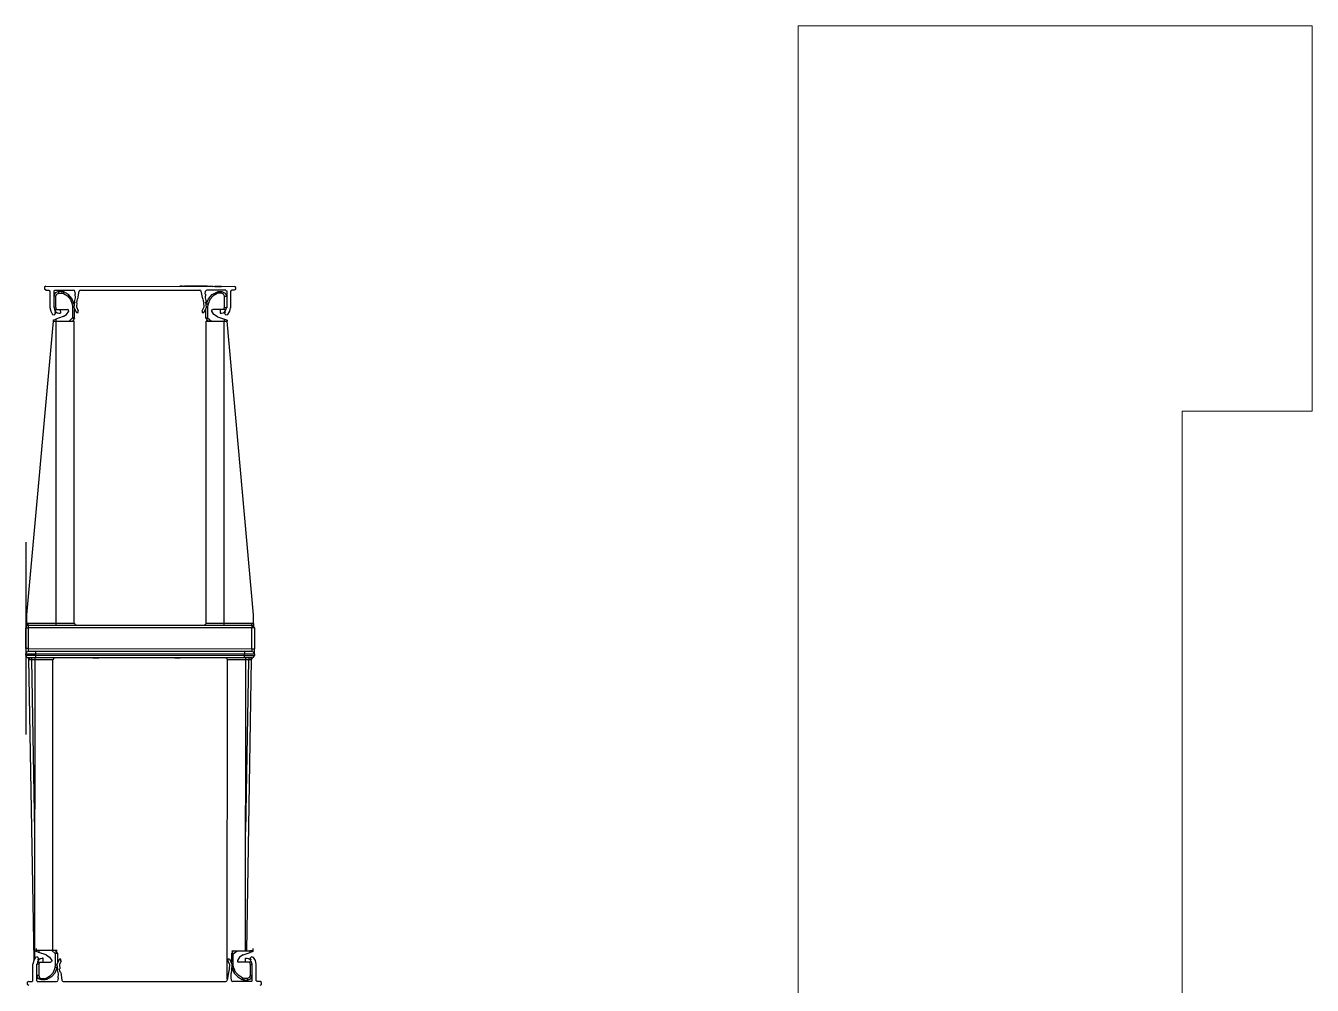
# Model space of a CAD drawing. Header units: millimetres. Extents: x 0 to 126, y 0 to 76.
# Drawn here: x 29.44 to 29.941, y 21.029 to 21.402 of the extents above; entities that cross this region are included whole.
import ezdxf

# ---------------------------------------------------------------- set-up
doc = ezdxf.new("R2010")
doc.units = ezdxf.units.MM
doc.layers.add('ARQUITECTÓNICO', color=152, linetype='Continuous', lineweight=0)
doc.layers.add('Muebles', color=2, linetype='Continuous')

# ---------------------------------------------------------------- blocks, each defined once
blk = doc.blocks.new('racki')
at = {"layer": 'Muebles'}
for p, q in [((1558.97883, 470.62778), (1558.97823, 470.62748)), ((1558.97823, 470.62748), (1558.97823, 470.62678)), ((1558.97823, 470.62678), (1558.97883, 470.62638)), ((1558.97883, 470.62638), (1558.98003, 470.62638)), ((1558.98013, 470.62617), (1558.98003, 470.62627)), ((1558.98023, 470.62607), (1558.98013, 470.62617)), ((1558.98033, 470.62607), (1558.98033, 470.61957)), ((1558.98183, 470.62607), (1558.98183, 470.61957)), ((1558.98243, 470.62527), (1558.98183, 470.62387)), ((1558.98203, 470.62617), (1558.98193, 470.62607)), ((1558.98213, 470.62627), (1558.98203, 470.62617)), ((1558.98213, 470.62637), (1558.98954, 470.62637)), ((1558.98263, 470.62407), (1558.98213, 470.62397)), ((1558.98373, 470.62577), (1558.98243, 470.62527)), ((1558.98263, 470.62407), (1558.98303, 470.62487)), ((1558.98263, 470.61967), (1558.98263, 470.62407)), ((1558.98303, 470.62487), (1558.98383, 470.62517)), ((1558.98513, 470.62577), (1558.98373, 470.62577)), ((1558.98373, 470.62557), (1558.98373, 470.62577)), ((1558.98383, 470.62517), (1558.98373, 470.62557)), ((1558.98383, 470.62517), (1558.98513, 470.62517)), ((1558.98573, 470.62557), (1558.98513, 470.62577)), ((1558.98513, 470.62567), (1558.98513, 470.62577)), ((1558.98513, 470.62547), (1558.98513, 470.62567)), ((1558.98513, 470.62517), (1558.98513, 470.62547)), ((1558.98513, 470.62517), (1558.98553, 470.62507)), ((1558.98563, 470.62527), (1558.98553, 470.62507)), ((1558.98553, 470.62507), (1558.98713, 470.62407)), ((1558.98573, 470.62547), (1558.98563, 470.62527)), ((1558.98573, 470.62557), (1558.98573, 470.62547)), ((1558.98753, 470.62457), (1558.98573, 470.62557)), ((1558.98713, 470.62407), (1558.98833, 470.62267)), ((1558.98894, 470.62307), (1558.98753, 470.62457)), ((1558.98984, 470.62627), (1558.98954, 470.62637)), ((1558.99004, 470.62597), (1558.98984, 470.62627)), ((1558.99024, 470.62487), (1558.99004, 470.62587)), ((1558.99024, 470.62337), (1558.99014, 470.62487)), ((1558.99114, 470.62287), (1558.99164, 470.62587)), ((1558.99157, 470.62546), (1558.99154, 470.5011)), ((1558.99184, 470.62627), (1558.99164, 470.62597)), ((1558.99214, 470.62637), (1558.99184, 470.62627)), ((1559.05539, 470.62636), (1558.99214, 470.62637)), ((1559.05569, 470.62626), (1559.05539, 470.62636)), ((1559.05589, 470.62595), (1559.05569, 470.62626)), ((1559.05639, 470.62285), (1559.05589, 470.62585)), ((1559.05739, 470.62485), (1559.05729, 470.62335)), ((1559.05739, 470.62485), (1559.05749, 470.62585)), ((1559.05769, 470.62625), (1559.05749, 470.62595)), ((1559.05799, 470.62635), (1559.05769, 470.62625)), ((1559.0655, 470.62635), (1559.05799, 470.62635)), ((1559.05869, 470.62305), (1559.05999, 470.62455)), ((1559.0604, 470.62405), (1559.05919, 470.62265)), ((1559.05999, 470.62455), (1559.0618, 470.62555)), ((1559.062, 470.62505), (1559.0604, 470.62405)), ((1559.0618, 470.62555), (1559.0625, 470.62575)), ((1559.0618, 470.62555), (1559.0619, 470.62545)), ((1559.0619, 470.62545), (1559.0619, 470.62525)), ((1559.0619, 470.62525), (1559.062, 470.62505)), ((1559.0625, 470.62515), (1559.062, 470.62505)), ((1559.0625, 470.62575), (1559.0638, 470.62575)), ((1559.0625, 470.62565), (1559.0625, 470.62575)), ((1559.0625, 470.62545), (1559.0625, 470.62565)), ((1559.0625, 470.62515), (1559.0625, 470.62545)), ((1559.0638, 470.62515), (1559.0625, 470.62515)), ((1559.0638, 470.62555), (1559.0638, 470.62575)), ((1559.0638, 470.62575), (1559.0652, 470.62525)), ((1559.0638, 470.62515), (1559.0638, 470.62555)), ((1559.0646, 470.62485), (1559.0638, 470.62515)), ((1559.0649, 470.62405), (1559.0646, 470.62485)), ((1559.0649, 470.61965), (1559.0649, 470.62405)), ((1559.0649, 470.62405), (1559.0655, 470.62395)), ((1559.0652, 470.62525), (1559.0657, 470.62385)), ((1559.0656, 470.62615), (1559.0655, 470.62625)), ((1559.0657, 470.62605), (1559.0656, 470.62615)), ((1559.0657, 470.62605), (1559.0657, 470.61955)), ((1559.0674, 470.62615), (1559.0673, 470.62605)), ((1559.0673, 470.62605), (1559.0673, 470.61955)), ((1559.0675, 470.62625), (1559.0674, 470.62615)), ((1559.0688, 470.62635), (1559.0675, 470.62635)), ((1559.0694, 470.62735), (1559.0688, 470.62775)), ((1559.0688, 470.62635), (1559.0694, 470.62665)), ((1559.0694, 470.62665), (1559.0694, 470.62735)), ((1558.98033, 470.61957), (1558.98063, 470.61817)), ((1558.98213, 470.62397), (1558.98183, 470.62387)), ((1558.98213, 470.61967), (1558.98183, 470.61957)), ((1558.98193, 470.61957), (1558.98213, 470.61877)), ((1558.98263, 470.61967), (1558.98213, 470.61967)), ((1558.98293, 470.61887), (1558.98263, 470.61967)), ((1558.98833, 470.62267), (1558.98904, 470.62097)), ((1558.98964, 470.62117), (1558.98894, 470.62307)), ((1558.98904, 470.62097), (1558.98924, 470.61997)), ((1558.98934, 470.62097), (1558.98904, 470.62097)), ((1558.98924, 470.61997), (1558.98923, 470.61556)), ((1558.98964, 470.61997), (1558.98924, 470.61997)), ((1558.98964, 470.62097), (1558.98934, 470.62097)), ((1558.98984, 470.62187), (1558.98964, 470.61967)), ((1558.98964, 470.61967), (1558.99064, 470.61767)), ((1558.98984, 470.62187), (1558.99024, 470.62337)), ((1558.99074, 470.62137), (1558.99064, 470.61977)), ((1558.99064, 470.61977), (1558.99134, 470.61827)), ((1558.99074, 470.62147), (1558.99094, 470.62217)), ((1558.99094, 470.62217), (1558.99114, 470.62287)), ((1559.05619, 470.61825), (1559.05689, 470.61975)), ((1559.05649, 470.62285), (1559.05669, 470.62215)), ((1559.05669, 470.62215), (1559.05689, 470.62145)), ((1559.05689, 470.61975), (1559.05679, 470.62135)), ((1559.05689, 470.61765), (1559.05789, 470.61965)), ((1559.05729, 470.62335), (1559.05769, 470.62185)), ((1559.05789, 470.61965), (1559.05769, 470.62185)), ((1559.05789, 470.62115), (1559.05869, 470.62305)), ((1559.05799, 470.62095), (1559.05819, 470.62095)), ((1559.05799, 470.61995), (1559.05839, 470.61995)), ((1559.05819, 470.62095), (1559.05859, 470.62095)), ((1559.05859, 470.62095), (1559.05839, 470.61995)), ((1559.05839, 470.61995), (1559.05839, 470.61555)), ((1559.05919, 470.62265), (1559.05859, 470.62095)), ((1559.0647, 470.61885), (1559.0649, 470.61965)), ((1559.0649, 470.61965), (1559.0655, 470.61965)), ((1559.0654, 470.61875), (1559.0656, 470.61955)), ((1559.0655, 470.62395), (1559.0657, 470.62385)), ((1559.0655, 470.61965), (1559.0657, 470.61955)), ((1559.0669, 470.61815), (1559.0672, 470.61955)), ((1558.98063, 470.61817), (1558.98133, 470.61697)), ((1558.98143, 470.61697), (1558.98213, 470.61677)), ((1558.98163, 470.61466), (1558.98193, 470.61476)), ((1558.98163, 470.61436), (1558.98163, 470.61466)), ((1558.98163, 470.61436), (1558.98193, 470.61436)), ((1558.98163, 470.61356), (1558.98163, 470.61436)), ((1558.98193, 470.61476), (1558.98273, 470.61506)), ((1558.98193, 470.61436), (1558.98263, 470.61436)), ((1558.98203, 470.61887), (1558.98213, 470.61887)), ((1558.98213, 470.61887), (1558.98233, 470.61887)), ((1558.98213, 470.61877), (1558.98253, 470.61807)), ((1558.98213, 470.61677), (1558.98263, 470.61727)), ((1558.98223, 470.501), (1558.98412, 470.61436)), ((1558.98233, 470.61887), (1558.98253, 470.61887)), ((1558.98263, 470.61727), (1558.98243, 470.61797)), ((1558.98253, 470.61887), (1558.98293, 470.61887)), ((1558.98253, 470.61807), (1558.98313, 470.61757)), ((1558.98263, 470.61436), (1558.98283, 470.61436)), ((1558.98543, 470.61597), (1558.98273, 470.61506)), ((1558.98273, 470.61506), (1558.98273, 470.61436)), ((1558.98553, 470.61436), (1558.98283, 470.61436)), ((1558.98293, 470.61887), (1558.98723, 470.61887)), ((1558.98313, 470.61757), (1558.98383, 470.61737)), ((1558.98383, 470.61737), (1558.98393, 470.61737)), ((1558.98393, 470.61737), (1558.98403, 470.61737)), ((1558.98443, 470.61727), (1558.98403, 470.61727)), ((1558.98443, 470.61887), (1558.98443, 470.61727)), ((1558.98453, 470.5011), (1558.98456, 470.61436)), ((1558.98543, 470.61597), (1558.98683, 470.61687)), ((1558.98773, 470.61436), (1558.98553, 470.61436)), ((1558.98683, 470.61687), (1558.98763, 470.61817)), ((1558.98763, 470.61867), (1558.98723, 470.61887)), ((1558.98763, 470.61817), (1558.98763, 470.61867)), ((1558.98923, 470.61556), (1558.98773, 470.61436)), ((1558.98923, 470.61436), (1558.98773, 470.61436)), ((1558.98903, 470.61436), (1558.98963, 470.61476)), ((1558.98973, 470.61546), (1558.98923, 470.61556)), ((1558.98923, 470.61556), (1558.98953, 470.61506)), ((1558.98983, 470.61436), (1558.98923, 470.61436)), ((1558.98953, 470.61486), (1558.98973, 470.61506)), ((1558.98953, 470.61506), (1558.98963, 470.61476)), ((1558.98993, 470.61536), (1558.98973, 470.61546)), ((1558.98973, 470.61506), (1558.98983, 470.61536)), ((1558.98993, 470.61536), (1558.98994, 470.61877)), ((1558.98993, 470.61536), (1558.98993, 470.61526)), ((1558.99074, 470.61767), (1558.99134, 470.61766)), ((1558.99134, 470.61766), (1558.99134, 470.61827)), ((1559.05629, 470.61825), (1559.05629, 470.61765)), ((1559.05629, 470.61765), (1559.05689, 470.61765)), ((1559.05769, 470.61535), (1559.05769, 470.61875)), ((1559.05769, 470.61535), (1559.05789, 470.61545)), ((1559.05769, 470.61535), (1559.05769, 470.61525)), ((1559.05769, 470.61535), (1559.05779, 470.61505)), ((1559.05779, 470.61505), (1559.05799, 470.61485)), ((1559.05779, 470.61434), (1559.05829, 470.61434)), ((1559.05789, 470.61545), (1559.05839, 470.61555)), ((1559.05799, 470.61505), (1559.05789, 470.61475)), ((1559.05849, 470.61434), (1559.05789, 470.61475)), ((1559.05839, 470.61555), (1559.05799, 470.61505)), ((1559.05829, 470.61434), (1559.05979, 470.61434)), ((1559.05839, 470.61555), (1559.05979, 470.61434)), ((1559.05952, 470.61434), (1559.05949, 470.50108)), ((1559.05979, 470.61434), (1559.06209, 470.61434)), ((1559.05989, 470.61815), (1559.05999, 470.61865)), ((1559.06079, 470.61685), (1559.05989, 470.61815)), ((1559.05999, 470.61865), (1559.06039, 470.61885)), ((1559.0647, 470.61885), (1559.06039, 470.61885)), ((1559.06209, 470.61595), (1559.06079, 470.61685)), ((1559.06209, 470.61595), (1559.0649, 470.61504)), ((1559.06209, 470.61434), (1559.0648, 470.61434)), ((1559.0632, 470.61885), (1559.0632, 470.61725)), ((1559.0632, 470.61725), (1559.0635, 470.61725)), ((1559.0636, 470.61735), (1559.0637, 470.61735)), ((1559.0637, 470.61735), (1559.0644, 470.61755)), ((1559.0637, 470.61735), (1559.0638, 470.61735)), ((1559.0644, 470.61755), (1559.065, 470.61805)), ((1559.065, 470.61885), (1559.0647, 470.61885)), ((1559.0649, 470.61434), (1559.0648, 470.61434)), ((1559.0649, 470.61434), (1559.0649, 470.61504)), ((1559.0649, 470.61504), (1559.0656, 470.61474)), ((1559.0649, 470.61434), (1559.0656, 470.61434)), ((1559.0653, 470.61885), (1559.065, 470.61885)), ((1559.065, 470.61805), (1559.0654, 470.61875)), ((1559.0652, 470.61795), (1559.065, 470.61725)), ((1559.065, 470.61725), (1559.0655, 470.61674)), ((1559.0655, 470.61885), (1559.0653, 470.61885)), ((1559.0656, 470.61885), (1559.0655, 470.61885)), ((1559.0655, 470.61674), (1559.0662, 470.61694)), ((1559.0656, 470.61474), (1559.0659, 470.61464)), ((1559.0656, 470.61434), (1559.0659, 470.61434)), ((1559.0659, 470.61464), (1559.0659, 470.61434)), ((1559.0659, 470.61354), (1559.0659, 470.61434)), ((1559.0662, 470.61694), (1559.0669, 470.61815)), ((1559.0665, 470.50108), (1559.06653, 470.61751)), ((1559.06674, 470.61787), (1559.0688, 470.50078)), ((1558.98435, 470.56795), (1558.98323, 470.5011)), ((1559.0678, 470.50108), (1559.06662, 470.56793)), ((1559.07, 470.45529), (1559.07, 470.53015)), ((1558.98133, 470.5001), (1558.98103, 470.4994)), ((1558.98103, 470.4989), (1558.98103, 470.4994)), ((1558.98153, 470.4994), (1558.98103, 470.4994)), ((1558.98103, 470.4989), (1558.98133, 470.4982)), ((1558.98103, 470.4989), (1558.98153, 470.4989)), ((1558.98103, 470.4989), (1558.98103, 470.4983)), ((1558.98203, 470.5004), (1558.98133, 470.5001)), ((1558.98293, 470.4994), (1558.98153, 470.4994)), ((1558.98153, 470.4989), (1558.98293, 470.4989)), ((1558.98163, 470.5003), (1558.98203, 470.5006)), ((1558.98203, 470.5006), (1558.98213, 470.501)), ((1558.98203, 470.5004), (1558.98233, 470.5006)), ((1558.98203, 470.5004), (1558.98283, 470.5004)), ((1558.98223, 470.501), (1558.98223, 470.5011)), ((1558.98223, 470.5011), (1558.98243, 470.5011)), ((1558.98233, 470.5006), (1558.98253, 470.5011)), ((1558.98243, 470.5011), (1558.98253, 470.5011)), ((1558.98253, 470.5011), (1558.98323, 470.5011)), ((1558.98283, 470.5004), (1558.98483, 470.5004)), ((1558.98483, 470.4994), (1558.98293, 470.4994)), ((1558.98293, 470.4989), (1558.98483, 470.4989)), ((1558.98323, 470.5011), (1558.98453, 470.5011)), ((1558.98323, 470.5006), (1558.98323, 470.5011)), ((1558.98323, 470.5004), (1558.98323, 470.5006)), ((1558.98453, 470.5006), (1558.98453, 470.5011)), ((1558.98453, 470.5011), (1558.98723, 470.5011)), ((1558.98453, 470.5004), (1558.98453, 470.5006)), ((1558.98483, 470.5004), (1558.98483, 470.5001)), ((1558.98483, 470.5004), (1559.0662, 470.50038)), ((1558.98483, 470.5001), (1558.98483, 470.4994)), ((1559.0662, 470.49938), (1558.98483, 470.4994)), ((1558.98483, 470.4994), (1558.98483, 470.4989)), ((1558.98483, 470.4989), (1559.0662, 470.49888)), ((1558.98483, 470.4981), (1558.98483, 470.4989)), ((1558.98723, 470.5011), (1558.98944, 470.5011)), ((1558.98944, 470.5011), (1558.99094, 470.5011)), ((1558.99094, 470.5011), (1558.99154, 470.5011)), ((1558.99154, 470.5011), (1558.99174, 470.5006)), ((1558.99174, 470.5006), (1558.99224, 470.5004)), ((1559.00985, 470.50039), (1559.01205, 470.50039)), ((1559.01205, 470.50039), (1559.00985, 470.50039)), ((1559.00985, 470.50039), (1559.01205, 470.50039)), ((1559.00985, 470.50039), (1559.01205, 470.50039)), ((1559.00985, 470.50039), (1559.01205, 470.50039)), ((1559.01205, 470.50039), (1559.00985, 470.50039)), ((1559.00985, 470.50039), (1559.01205, 470.50039)), ((1559.01205, 470.50039), (1559.00985, 470.50039)), ((1559.00985, 470.50039), (1559.01205, 470.50039)), ((1559.01205, 470.50039), (1559.00985, 470.50039)), ((1559.01205, 470.50039), (1559.00985, 470.50039)), ((1559.01115, 470.50039), (1559.01095, 470.50039)), ((1559.01185, 470.50039), (1559.01115, 470.50039)), ((1559.01185, 470.50039), (1559.01205, 470.50039)), ((1559.01205, 470.50039), (1559.01185, 470.50039)), ((1559.02376, 470.50039), (1559.02697, 470.50039)), ((1559.04388, 470.50038), (1559.04158, 470.50038)), ((1559.04158, 470.50038), (1559.04388, 470.50038)), ((1559.04388, 470.50038), (1559.04158, 470.50038)), ((1559.04158, 470.50038), (1559.04388, 470.50038)), ((1559.04208, 470.50038), (1559.04158, 470.50038)), ((1559.04158, 470.50038), (1559.04388, 470.50038)), ((1559.04388, 470.50038), (1559.04158, 470.50038)), ((1559.04158, 470.50038), (1559.04388, 470.50038)), ((1559.04158, 470.50038), (1559.04388, 470.50038)), ((1559.04158, 470.50038), (1559.04388, 470.50038)), ((1559.04388, 470.50038), (1559.04158, 470.50038)), ((1559.04158, 470.50038), (1559.04388, 470.50038)), ((1559.04158, 470.50038), (1559.04388, 470.50038)), ((1559.04318, 470.50038), (1559.04208, 470.50038)), ((1559.04298, 470.50038), (1559.04278, 470.50038)), ((1559.04368, 470.50038), (1559.04298, 470.50038)), ((1559.04368, 470.50038), (1559.04318, 470.50038)), ((1559.04388, 470.50038), (1559.04368, 470.50038)), ((1559.04368, 470.50038), (1559.04388, 470.50038)), ((1559.04388, 470.50038), (1559.04368, 470.50038)), ((1559.05869, 470.50038), (1559.05919, 470.50058)), ((1559.05919, 470.50058), (1559.05939, 470.50108)), ((1559.05949, 470.50108), (1559.05999, 470.50108)), ((1559.05999, 470.50108), (1559.0615, 470.50108)), ((1559.0615, 470.50108), (1559.0638, 470.50108)), ((1559.0638, 470.50108), (1559.0665, 470.50108)), ((1559.0662, 470.50008), (1559.0662, 470.50038)), ((1559.0662, 470.50038), (1559.0681, 470.50038)), ((1559.0662, 470.49938), (1559.0662, 470.50008)), ((1559.0662, 470.49888), (1559.0662, 470.49938)), ((1559.0681, 470.49938), (1559.0662, 470.49938)), ((1559.0662, 470.49808), (1559.0662, 470.49888)), ((1559.0662, 470.49888), (1559.0681, 470.49888)), ((1559.0665, 470.50108), (1559.0678, 470.50108)), ((1559.0665, 470.50058), (1559.0665, 470.50108)), ((1559.0665, 470.50038), (1559.0665, 470.50058)), ((1559.0678, 470.50108), (1559.0684, 470.50108)), ((1559.0678, 470.50058), (1559.0678, 470.50108)), ((1559.0678, 470.50038), (1559.0678, 470.50058)), ((1559.0681, 470.50038), (1559.069, 470.50038)), ((1559.0695, 470.49938), (1559.0681, 470.49938)), ((1559.0681, 470.49888), (1559.0695, 470.49888)), ((1559.0686, 470.50058), (1559.0684, 470.50108)), ((1559.0684, 470.50108), (1559.0686, 470.50108)), ((1559.0686, 470.50108), (1559.0687, 470.50088)), ((1559.069, 470.50038), (1559.0686, 470.50058)), ((1559.0687, 470.50088), (1559.0688, 470.50088)), ((1559.0688, 470.50098), (1559.0688, 470.50078)), ((1559.0688, 470.50088), (1559.0688, 470.50068)), ((1559.0688, 470.50088), (1559.0688, 470.50078)), ((1559.0688, 470.50078), (1559.0689, 470.50068)), ((1559.0688, 470.50068), (1559.069, 470.50048)), ((1559.0689, 470.50068), (1559.069, 470.50058)), ((1559.069, 470.50058), (1559.069, 470.50038)), ((1559.069, 470.50058), (1559.069, 470.50048)), ((1559.069, 470.50048), (1559.0693, 470.50028)), ((1559.0697, 470.50008), (1559.069, 470.50038)), ((1559.07, 470.49938), (1559.0695, 470.49938)), ((1559.0695, 470.49888), (1559.07, 470.49887)), ((1559.07, 470.49938), (1559.0697, 470.50008)), ((1559.0697, 470.49817), (1559.07, 470.49887)), ((1559.07, 470.49938), (1559.07, 470.49887)), ((1559.07, 470.49827), (1559.07, 470.49887)), ((1558.98103, 470.4983), (1558.98103, 470.4968)), ((1558.98103, 470.48869), (1558.98103, 470.4968)), ((1558.98133, 470.4968), (1558.98103, 470.4968)), ((1558.98133, 470.4982), (1558.98203, 470.4979)), ((1558.98203, 470.4968), (1558.98133, 470.4968)), ((1558.98203, 470.4975), (1558.98203, 470.4978)), ((1558.98283, 470.4978), (1558.98203, 470.4978)), ((1558.98203, 470.4968), (1558.98203, 470.4975)), ((1559.069, 470.49677), (1558.98203, 470.4968)), ((1558.98203, 470.4968), (1558.98203, 470.48869)), ((1558.98483, 470.4978), (1558.98283, 470.4978)), ((1558.98483, 470.4978), (1558.98483, 470.4981)), ((1559.0662, 470.49778), (1558.98483, 470.4978)), ((1559.0662, 470.49778), (1559.0662, 470.49808)), ((1559.0681, 470.49777), (1559.0662, 470.49778)), ((1559.069, 470.49777), (1559.0681, 470.49777)), ((1559.069, 470.49787), (1559.0697, 470.49817)), ((1559.069, 470.49747), (1559.069, 470.49777)), ((1559.069, 470.49677), (1559.069, 470.49747)), ((1559.069, 470.48867), (1559.069, 470.49677)), ((1559.069, 470.49677), (1559.0697, 470.49677)), ((1559.0697, 470.49677), (1559.07, 470.49677)), ((1559.07, 470.49677), (1559.07, 470.49827)), ((1559.07, 470.49677), (1559.07, 470.48867)), ((1558.98103, 470.48869), (1558.98133, 470.48869)), ((1558.98103, 470.48869), (1558.98133, 470.48799)), ((1558.98133, 470.48869), (1558.98203, 470.48869)), ((1558.98133, 470.48799), (1558.98203, 470.48769)), ((1558.98143, 470.48699), (1558.98142, 470.48369)), ((1558.98143, 470.48779), (1558.98143, 470.48789)), ((1558.98143, 470.48759), (1558.98143, 470.48779)), ((1558.98143, 470.48729), (1558.98143, 470.48759)), ((1558.98143, 470.48699), (1558.98143, 470.48729)), ((1558.98143, 470.48709), (1558.98173, 470.48699)), ((1558.98173, 470.48699), (1558.98203, 470.48699)), ((1558.98203, 470.48869), (1559.069, 470.48867)), ((1558.98203, 470.48799), (1558.98203, 470.48869)), ((1558.98203, 470.48769), (1558.98203, 470.48799)), ((1559.069, 470.48767), (1558.98203, 470.48769)), ((1558.98203, 470.48769), (1558.98203, 470.48749)), ((1558.98203, 470.48749), (1558.98203, 470.48689)), ((1558.99284, 470.48689), (1558.98203, 470.48689)), ((1558.99284, 470.48689), (1558.9928, 470.36929)), ((1558.99284, 470.48769), (1558.99284, 470.48749)), ((1558.99284, 470.48749), (1558.99284, 470.48689)), ((1558.99554, 470.48688), (1558.99284, 470.48689)), ((1558.99774, 470.48688), (1558.99554, 470.48688)), ((1558.99924, 470.48688), (1558.99774, 470.48688)), ((1558.99984, 470.48688), (1558.99924, 470.48688)), ((1558.99984, 470.48688), (1558.99981, 470.36929)), ((1559.00004, 470.48738), (1558.99984, 470.48688)), ((1559.00054, 470.48758), (1559.00004, 470.48738)), ((1559.05088, 470.48737), (1559.05038, 470.48757)), ((1559.05108, 470.48687), (1559.05088, 470.48737)), ((1559.05118, 470.48687), (1559.05115, 470.36927)), ((1559.05168, 470.48687), (1559.05118, 470.48687)), ((1559.05319, 470.48687), (1559.05168, 470.48687)), ((1559.05549, 470.48687), (1559.05319, 470.48687)), ((1559.05819, 470.48687), (1559.05549, 470.48687)), ((1559.05819, 470.48687), (1559.05816, 470.36927)), ((1559.05819, 470.48767), (1559.05819, 470.48747)), ((1559.05819, 470.48747), (1559.05819, 470.48687)), ((1559.069, 470.48687), (1559.05819, 470.48687)), ((1559.069, 470.48797), (1559.069, 470.48867)), ((1559.0697, 470.48867), (1559.069, 470.48867)), ((1559.069, 470.48767), (1559.069, 470.48797)), ((1559.069, 470.48767), (1559.0697, 470.48797)), ((1559.069, 470.48767), (1559.069, 470.48747)), ((1559.069, 470.48747), (1559.069, 470.48687)), ((1559.069, 470.48697), (1559.0693, 470.48697)), ((1559.0693, 470.48697), (1559.0696, 470.48707)), ((1559.0696, 470.48787), (1559.0696, 470.48777)), ((1559.0696, 470.48777), (1559.0696, 470.48757)), ((1559.0696, 470.48757), (1559.0696, 470.48727)), ((1559.0696, 470.48727), (1559.0696, 470.48697)), ((1559.0696, 470.48697), (1559.0696, 470.48366)), ((1559.07, 470.48867), (1559.0697, 470.48867)), ((1559.0697, 470.48797), (1559.07, 470.48867)), ((1558.98142, 470.48369), (1558.9916, 470.36929)), ((1559.0696, 470.48366), (1559.05926, 470.36927)), ((1558.9916, 470.36889), (1558.9916, 470.36929)), ((1558.9928, 470.36929), (1558.9916, 470.36929)), ((1558.9919, 470.36879), (1558.9916, 470.36889)), ((1558.9927, 470.36859), (1558.9919, 470.36879)), ((1558.9927, 470.36929), (1558.9927, 470.36859)), ((1558.99551, 470.36929), (1558.9928, 470.36929)), ((1558.99771, 470.36929), (1558.99551, 470.36929)), ((1558.99921, 470.36809), (1558.99771, 470.36929)), ((1558.99921, 470.36929), (1558.99771, 470.36929)), ((1558.99901, 470.36929), (1558.99961, 470.36879)), ((1558.99981, 470.36929), (1558.99921, 470.36929)), ((1558.99951, 470.36859), (1558.99961, 470.36879)), ((1559.05165, 470.36927), (1559.05115, 470.36927)), ((1559.05185, 470.36927), (1559.05125, 470.36877)), ((1559.05135, 470.36857), (1559.05125, 470.36877)), ((1559.05315, 470.36927), (1559.05165, 470.36927)), ((1559.05175, 470.36807), (1559.05315, 470.36927)), ((1559.05546, 470.36927), (1559.05315, 470.36927)), ((1559.05816, 470.36927), (1559.05546, 470.36927)), ((1559.05926, 470.36927), (1559.05816, 470.36927)), ((1559.05826, 470.36857), (1559.05826, 470.36927)), ((1559.05896, 470.36877), (1559.05826, 470.36857)), ((1559.05926, 470.36887), (1559.05896, 470.36877)), ((1559.05926, 470.36927), (1559.05926, 470.36887)), ((1558.9906, 470.36549), (1558.9903, 470.36408)), ((1558.9903, 470.35758), (1558.9903, 470.36408)), ((1558.9913, 470.36669), (1558.9906, 470.36549)), ((1558.9921, 470.36689), (1558.9914, 470.36669)), ((1558.9918, 470.35758), (1558.9918, 470.36408)), ((1558.9921, 470.36398), (1558.9918, 470.36408)), ((1558.9921, 470.36488), (1558.9919, 470.36408)), ((1558.992, 470.36478), (1558.9921, 470.36478)), ((1558.9926, 470.36639), (1558.9921, 470.36689)), ((1558.9925, 470.36558), (1558.9921, 470.36488)), ((1558.9921, 470.36478), (1558.9923, 470.36478)), ((1558.9926, 470.36388), (1558.9921, 470.36398)), ((1558.9923, 470.36478), (1558.9925, 470.36478)), ((1558.9924, 470.36568), (1558.9926, 470.36639)), ((1558.9931, 470.36608), (1558.9925, 470.36558)), ((1558.9925, 470.36478), (1558.9929, 470.36478)), ((1558.9929, 470.36478), (1558.9926, 470.36388)), ((1558.9926, 470.36388), (1558.9926, 470.35958)), ((1558.99541, 470.36759), (1558.9927, 470.36859)), ((1558.9929, 470.36478), (1558.99721, 470.36478)), ((1558.9938, 470.36628), (1558.9931, 470.36608)), ((1558.9939, 470.36628), (1558.9938, 470.36628)), ((1558.994, 470.36628), (1558.9939, 470.36628)), ((1558.99441, 470.36628), (1558.994, 470.36639)), ((1558.9944, 470.36478), (1558.99441, 470.36628)), ((1558.99541, 470.36759), (1558.99681, 470.36678)), ((1558.99681, 470.36678), (1558.99761, 470.36548)), ((1558.99761, 470.36498), (1558.99721, 470.36478)), ((1558.99761, 470.36548), (1558.99761, 470.36498)), ((1558.99921, 470.36809), (1558.99951, 470.36859)), ((1558.99921, 470.36368), (1558.99921, 470.36809)), ((1558.99971, 470.36808), (1558.99921, 470.36809)), ((1558.99971, 470.36849), (1558.99951, 470.36869)), ((1558.99981, 470.36818), (1558.99971, 470.36849)), ((1558.99991, 470.36818), (1558.99971, 470.36808)), ((1559.00071, 470.36598), (1558.99971, 470.36398)), ((1558.99971, 470.36398), (1558.99991, 470.36178)), ((1558.99991, 470.36818), (1558.99991, 470.36829)), ((1558.99991, 470.36818), (1558.99991, 470.36478)), ((1559.00131, 470.36528), (1559.00061, 470.36378)), ((1559.00061, 470.36378), (1559.00071, 470.36218)), ((1559.00131, 470.36598), (1559.00071, 470.36598)), ((1559.00131, 470.36538), (1559.00131, 470.36598)), ((1559.05025, 470.36377), (1559.04955, 470.36527)), ((1559.05025, 470.36597), (1559.04965, 470.36597)), ((1559.04965, 470.36597), (1559.04965, 470.36537)), ((1559.05015, 470.36217), (1559.05025, 470.36377)), ((1559.05125, 470.36397), (1559.05025, 470.36597)), ((1559.05115, 470.36847), (1559.05105, 470.36817)), ((1559.05105, 470.36817), (1559.05105, 470.36827)), ((1559.05105, 470.36817), (1559.05105, 470.36477)), ((1559.05105, 470.36817), (1559.05125, 470.36807)), ((1559.05105, 470.36177), (1559.05125, 470.36397)), ((1559.05135, 470.36867), (1559.05115, 470.36847)), ((1559.05125, 470.36807), (1559.05175, 470.36807)), ((1559.05175, 470.36807), (1559.05135, 470.36857)), ((1559.05175, 470.36367), (1559.05175, 470.36807)), ((1559.05415, 470.36677), (1559.05325, 470.36547)), ((1559.05325, 470.36547), (1559.05335, 470.36497)), ((1559.05335, 470.36497), (1559.05375, 470.36477)), ((1559.05806, 470.36477), (1559.05375, 470.36477)), ((1559.05546, 470.36757), (1559.05415, 470.36677)), ((1559.05546, 470.36757), (1559.05826, 470.36857)), ((1559.05646, 470.36627), (1559.05686, 470.36637)), ((1559.05656, 470.36477), (1559.05646, 470.36627)), ((1559.05696, 470.36627), (1559.05686, 470.36627)), ((1559.05706, 470.36627), (1559.05696, 470.36627)), ((1559.05776, 470.36607), (1559.05706, 470.36627)), ((1559.05836, 470.36557), (1559.05776, 470.36607)), ((1559.05806, 470.36477), (1559.05826, 470.36387)), ((1559.05836, 470.36477), (1559.05806, 470.36477)), ((1559.05826, 470.36387), (1559.05886, 470.36397)), ((1559.05826, 470.36387), (1559.05826, 470.35956)), ((1559.05886, 470.36687), (1559.05836, 470.36637)), ((1559.05836, 470.36637), (1559.05856, 470.36567)), ((1559.05876, 470.36487), (1559.05836, 470.36557)), ((1559.05866, 470.36477), (1559.05836, 470.36477)), ((1559.05886, 470.36477), (1559.05866, 470.36477)), ((1559.05896, 470.36407), (1559.05876, 470.36487)), ((1559.05956, 470.36667), (1559.05886, 470.36687)), ((1559.05896, 470.36477), (1559.05886, 470.36477)), ((1559.05886, 470.36397), (1559.05906, 470.36407)), ((1559.05906, 470.35756), (1559.05906, 470.36407)), ((1559.06026, 470.36547), (1559.05956, 470.36667)), ((1559.06056, 470.36407), (1559.06026, 470.36547)), ((1559.06066, 470.35756), (1559.06066, 470.36407)), ((1558.9921, 470.35958), (1558.9918, 470.35968)), ((1558.9924, 470.35838), (1558.9918, 470.35968)), ((1558.9926, 470.35958), (1558.9921, 470.35958)), ((1558.9926, 470.35958), (1558.993, 470.35878)), ((1558.993, 470.35878), (1558.9938, 470.35848)), ((1558.9955, 470.35858), (1558.99711, 470.35948)), ((1558.99751, 470.35898), (1558.9957, 470.35798)), ((1558.99711, 470.35948), (1558.99831, 470.36088)), ((1558.99891, 470.36058), (1558.99751, 470.35898)), ((1558.99831, 470.36088), (1558.99901, 470.36268)), ((1558.99961, 470.36248), (1558.99891, 470.36058)), ((1558.99901, 470.36268), (1558.99921, 470.36368)), ((1558.99931, 470.36258), (1558.99901, 470.36268)), ((1558.99961, 470.36368), (1558.99921, 470.36368)), ((1558.99961, 470.36258), (1558.99931, 470.36258)), ((1559.00021, 470.36028), (1558.99981, 470.36178)), ((1559.00021, 470.35878), (1559.00001, 470.35768)), ((1559.00011, 470.35878), (1559.00021, 470.36028)), ((1559.00091, 470.36138), (1559.00071, 470.36208)), ((1559.00111, 470.36068), (1559.00091, 470.36138)), ((1559.00111, 470.36068), (1559.00171, 470.35768)), ((1559.04975, 470.36067), (1559.04925, 470.35766)), ((1559.05005, 470.36137), (1559.04985, 470.36067)), ((1559.05025, 470.36207), (1559.05005, 470.36137)), ((1559.05105, 470.36177), (1559.05065, 470.36027)), ((1559.05065, 470.36027), (1559.05075, 470.35876)), ((1559.05065, 470.35876), (1559.05085, 470.35766)), ((1559.05125, 470.36257), (1559.05155, 470.36257)), ((1559.05125, 470.36247), (1559.05205, 470.36057)), ((1559.05135, 470.36367), (1559.05175, 470.36367)), ((1559.05155, 470.36257), (1559.05195, 470.36267)), ((1559.05195, 470.36267), (1559.05175, 470.36367)), ((1559.05255, 470.36087), (1559.05195, 470.36267)), ((1559.05205, 470.36057), (1559.05335, 470.35896)), ((1559.05375, 470.35946), (1559.05255, 470.36087)), ((1559.05335, 470.35896), (1559.05515, 470.35796)), ((1559.05535, 470.35856), (1559.05375, 470.35946)), ((1559.05796, 470.35876), (1559.05715, 470.35846)), ((1559.05826, 470.35956), (1559.05796, 470.35876)), ((1559.05826, 470.35956), (1559.05886, 470.35956)), ((1559.05856, 470.35836), (1559.05906, 470.35966)), ((1559.05886, 470.35956), (1559.05906, 470.35966)), ((1558.9888, 470.35718), (1558.9882, 470.35688)), ((1558.9882, 470.35688), (1558.9882, 470.35618)), ((1558.9882, 470.35618), (1558.9888, 470.35578)), ((1558.9888, 470.35728), (1558.99, 470.35728)), ((1559.06216, 470.35576), (1558.9888, 470.35578)), ((1558.99, 470.35738), (1558.9901, 470.35748)), ((1558.9901, 470.35748), (1558.9902, 470.35758)), ((1558.9919, 470.35758), (1558.992, 470.35748)), ((1558.992, 470.35748), (1558.9921, 470.35738)), ((1558.9921, 470.35728), (1558.99951, 470.35728)), ((1558.9937, 470.35778), (1558.9924, 470.35838)), ((1558.9938, 470.35798), (1558.9937, 470.35778)), ((1558.9951, 470.35778), (1558.9937, 470.35778)), ((1558.9938, 470.35848), (1558.9951, 470.35848)), ((1558.9938, 470.35848), (1558.9938, 470.35798)), ((1558.9938, 470.35578), (1558.9949, 470.35578)), ((1558.9939, 470.35578), (1558.9938, 470.35578)), ((1558.9938, 470.35578), (1558.9939, 470.35578)), ((1558.9939, 470.35578), (1558.9959, 470.35578)), ((1558.9939, 470.35578), (1558.9964, 470.35578)), ((1558.9964, 470.35578), (1558.9939, 470.35578)), ((1558.9939, 470.35578), (1558.9954, 470.35578)), ((1558.9954, 470.35578), (1558.9939, 470.35578)), ((1558.9939, 470.35578), (1558.9958, 470.35578)), ((1558.9958, 470.35578), (1558.9939, 470.35578)), ((1558.994, 470.35578), (1558.9939, 470.35578)), ((1558.9939, 470.35578), (1558.9964, 470.35578)), ((1558.9939, 470.35578), (1558.9964, 470.35578)), ((1558.9964, 470.35578), (1558.9939, 470.35578)), ((1558.9939, 470.35578), (1558.9941, 470.35578)), ((1558.9941, 470.35578), (1558.9939, 470.35578)), ((1558.9939, 470.35578), (1558.9964, 470.35578)), ((1558.9946, 470.35578), (1558.9939, 470.35578)), ((1558.994, 470.35578), (1558.9939, 470.35578)), ((1558.9939, 470.35578), (1558.994, 470.35578)), ((1558.9939, 470.35578), (1558.9964, 470.35578)), ((1558.9945, 470.35578), (1558.9939, 470.35578)), ((1558.9959, 470.35578), (1558.9939, 470.35578)), ((1558.9939, 470.35578), (1558.9964, 470.35578)), ((1558.9964, 470.35578), (1558.9939, 470.35578)), ((1558.9939, 470.35578), (1558.9959, 470.35578)), ((1558.9959, 470.35578), (1558.9939, 470.35578)), ((1558.9939, 470.35578), (1558.9959, 470.35578)), ((1558.9959, 470.35578), (1558.9939, 470.35578)), ((1558.9939, 470.35578), (1558.9964, 470.35578)), ((1558.9964, 470.35578), (1558.9939, 470.35578)), ((1558.9939, 470.35578), (1558.9959, 470.35578)), ((1558.9959, 470.35578), (1558.9939, 470.35578)), ((1558.9939, 470.35578), (1558.9959, 470.35578)), ((1558.9939, 470.35578), (1558.9964, 470.35578)), ((1558.9945, 470.35578), (1558.9939, 470.35578)), ((1558.9939, 470.35578), (1558.9964, 470.35578)), ((1558.9964, 470.35578), (1558.9939, 470.35578)), ((1558.9939, 470.35578), (1558.9941, 470.35578)), ((1558.9941, 470.35578), (1558.9939, 470.35578)), ((1558.9964, 470.35578), (1558.9939, 470.35578)), ((1558.9939, 470.35578), (1558.9954, 470.35578)), ((1558.9954, 470.35578), (1558.9939, 470.35578)), ((1558.9939, 470.35578), (1558.9964, 470.35578)), ((1558.9945, 470.35578), (1558.9939, 470.35578)), ((1558.9939, 470.35578), (1558.9964, 470.35578)), ((1558.9964, 470.35578), (1558.9939, 470.35578)), ((1558.9939, 470.35578), (1558.9941, 470.35578)), ((1558.9941, 470.35578), (1558.9939, 470.35578)), ((1558.9939, 470.35578), (1558.9964, 470.35578)), ((1558.9941, 470.35578), (1558.994, 470.35578)), ((1558.9941, 470.35578), (1558.994, 470.35578)), ((1558.994, 470.35578), (1558.9941, 470.35578)), ((1558.9943, 470.35578), (1558.9941, 470.35578)), ((1558.9941, 470.35578), (1558.9942, 470.35578)), ((1558.9942, 470.35578), (1558.9944, 470.35578)), ((1558.9944, 470.35578), (1558.9943, 470.35578)), ((1558.9945, 470.35578), (1558.9944, 470.35578)), ((1558.9944, 470.35578), (1558.9945, 470.35578)), ((1558.9945, 470.35578), (1558.9946, 470.35578)), ((1558.9949, 470.35578), (1558.9945, 470.35578)), ((1558.9946, 470.35578), (1558.9945, 470.35578)), ((1558.9945, 470.35578), (1558.9947, 470.35578)), ((1558.9949, 470.35578), (1558.9945, 470.35578)), ((1558.9949, 470.35578), (1558.9945, 470.35578)), ((1558.9949, 470.35578), (1558.9945, 470.35578)), ((1558.9946, 470.35578), (1558.9947, 470.35578)), ((1558.9947, 470.35578), (1558.9946, 470.35578)), ((1558.9964, 470.35578), (1558.9946, 470.35578)), ((1558.9947, 470.35578), (1558.9965, 470.35578)), ((1558.9947, 470.35578), (1558.9948, 470.35578)), ((1558.9947, 470.35578), (1558.9956, 470.35578)), ((1558.9956, 470.35578), (1558.9947, 470.35578)), ((1558.9948, 470.35578), (1558.9947, 470.35578)), ((1558.9947, 470.35578), (1558.9948, 470.35578)), ((1558.9948, 470.35578), (1558.9947, 470.35578)), ((1558.9947, 470.35578), (1558.9956, 470.35578)), ((1558.9956, 470.35578), (1558.9947, 470.35578)), ((1558.9947, 470.35578), (1558.9956, 470.35578)), ((1558.9956, 470.35578), (1558.9947, 470.35578)), ((1558.9948, 470.35578), (1558.9949, 470.35578)), ((1558.9949, 470.35578), (1558.9948, 470.35578)), ((1558.9948, 470.35578), (1558.995, 470.35578)), ((1558.9949, 470.35578), (1558.9948, 470.35578)), ((1558.9964, 470.35578), (1558.9949, 470.35578)), ((1558.9949, 470.35578), (1558.9964, 470.35578)), ((1558.995, 470.35578), (1558.9949, 470.35578)), ((1558.9955, 470.35578), (1558.9949, 470.35578)), ((1558.995, 470.35578), (1558.9949, 470.35578)), ((1558.9964, 470.35578), (1558.9949, 470.35578)), ((1558.9949, 470.35578), (1558.9964, 470.35578)), ((1558.9964, 470.35578), (1558.9949, 470.35578)), ((1558.9949, 470.35578), (1558.9964, 470.35578)), ((1558.9955, 470.35578), (1558.9949, 470.35578)), ((1558.9964, 470.35578), (1558.9949, 470.35578)), ((1558.9949, 470.35578), (1558.9964, 470.35578)), ((1558.9955, 470.35578), (1558.9949, 470.35578)), ((1558.995, 470.35578), (1558.9965, 470.35578)), ((1558.9951, 470.35578), (1558.995, 470.35578)), ((1558.9951, 470.35578), (1558.995, 470.35578)), ((1558.9951, 470.35848), (1558.9955, 470.35858)), ((1558.9951, 470.35848), (1558.9951, 470.35838)), ((1558.9951, 470.35838), (1558.9951, 470.35818)), ((1558.9951, 470.35818), (1558.9951, 470.35798)), ((1558.9957, 470.35798), (1558.9951, 470.35778)), ((1558.9951, 470.35798), (1558.9951, 470.35788)), ((1558.9951, 470.35788), (1558.9951, 470.35778)), ((1558.9952, 470.35578), (1558.9951, 470.35578)), ((1558.9953, 470.35578), (1558.9951, 470.35578)), ((1558.9953, 470.35578), (1558.9952, 470.35578)), ((1558.9954, 470.35578), (1558.9953, 470.35578)), ((1558.9953, 470.35578), (1558.9955, 470.35578)), ((1558.9954, 470.35578), (1558.9953, 470.35578)), ((1558.9955, 470.35578), (1558.9954, 470.35578)), ((1558.9955, 470.35578), (1558.9954, 470.35578)), ((1558.9956, 470.35838), (1558.9955, 470.35858)), ((1558.9958, 470.35578), (1558.9955, 470.35578)), ((1558.9955, 470.35578), (1558.9956, 470.35578)), ((1558.9956, 470.35578), (1558.9955, 470.35578)), ((1558.9958, 470.35578), (1558.9955, 470.35578)), ((1558.9955, 470.35578), (1558.9956, 470.35578)), ((1558.9956, 470.35578), (1558.9955, 470.35578)), ((1558.9958, 470.35578), (1558.9955, 470.35578)), ((1558.9958, 470.35578), (1558.9955, 470.35578)), ((1558.9957, 470.35818), (1558.9956, 470.35838)), ((1558.9956, 470.35578), (1558.9957, 470.35578)), ((1558.9957, 470.35578), (1558.9956, 470.35578)), ((1558.9956, 470.35578), (1558.9957, 470.35578)), ((1558.9957, 470.35578), (1558.9956, 470.35578)), ((1558.9957, 470.35808), (1558.9957, 470.35818)), ((1558.9957, 470.35798), (1558.9957, 470.35808)), ((1558.9957, 470.35578), (1558.9958, 470.35578)), ((1558.9958, 470.35578), (1558.9957, 470.35578)), ((1558.9957, 470.35578), (1558.9958, 470.35578)), ((1558.9958, 470.35578), (1558.9957, 470.35578)), ((1558.9958, 470.35578), (1558.9964, 470.35578)), ((1558.9964, 470.35578), (1558.9958, 470.35578)), ((1558.9959, 470.35578), (1558.9958, 470.35578)), ((1558.9964, 470.35578), (1558.9958, 470.35578)), ((1558.9964, 470.35578), (1558.9958, 470.35578)), ((1558.9964, 470.35578), (1558.9958, 470.35578)), ((1558.9961, 470.35578), (1558.9959, 470.35578)), ((1558.9962, 470.35578), (1558.9961, 470.35578)), ((1558.9963, 470.35578), (1558.9962, 470.35578)), ((1558.9964, 470.35578), (1558.9963, 470.35578)), ((1559.00992, 470.35577), (1558.9972, 470.35578)), ((1559.00982, 470.35577), (1558.9972, 470.35578)), ((1558.9972, 470.35578), (1559.00982, 470.35577)), ((1558.99821, 470.35578), (1559.00871, 470.35577)), ((1558.99941, 470.35577), (1559.00531, 470.35577)), ((1558.99951, 470.35577), (1558.99941, 470.35577)), ((1558.99941, 470.35577), (1559.00541, 470.35577)), ((1559.00211, 470.35577), (1558.99941, 470.35577)), ((1558.99941, 470.35577), (1559.00041, 470.35577)), ((1559.00041, 470.35577), (1558.99941, 470.35577)), ((1558.99941, 470.35577), (1559.00161, 470.35577)), ((1559.00161, 470.35577), (1558.99941, 470.35577)), ((1558.99941, 470.35577), (1559.00531, 470.35577)), ((1559.00721, 470.35577), (1558.99941, 470.35577)), ((1558.99941, 470.35577), (1559.00191, 470.35577)), ((1559.00531, 470.35577), (1558.99941, 470.35577)), ((1558.99941, 470.35577), (1559.00531, 470.35577)), ((1558.99941, 470.35577), (1559.00411, 470.35577)), ((1559.00411, 470.35577), (1558.99941, 470.35577)), ((1558.99951, 470.35728), (1558.99981, 470.35738)), ((1558.99961, 470.35577), (1558.99951, 470.35577)), ((1558.99971, 470.35577), (1558.99961, 470.35577)), ((1558.99981, 470.35577), (1558.99971, 470.35577)), ((1558.99981, 470.35577), (1558.99971, 470.35577)), ((1558.99981, 470.35738), (1559.00001, 470.35768)), ((1558.99991, 470.35577), (1558.99981, 470.35577)), ((1558.99991, 470.35577), (1558.99981, 470.35577)), ((1559.00001, 470.35577), (1558.99991, 470.35577)), ((1559.00011, 470.35577), (1558.99991, 470.35577)), ((1559.00011, 470.35577), (1559.00001, 470.35577)), ((1559.00021, 470.35577), (1559.00011, 470.35577)), ((1559.00021, 470.35577), (1559.00011, 470.35577)), ((1559.00461, 470.35577), (1559.00021, 470.35577)), ((1559.00041, 470.35577), (1559.00021, 470.35577)), ((1559.00061, 470.35577), (1559.00041, 470.35577)), ((1559.00531, 470.35577), (1559.00061, 470.35577)), ((1559.00071, 470.35577), (1559.00081, 470.35577)), ((1559.00081, 470.35577), (1559.00091, 470.35577)), ((1559.00411, 470.35577), (1559.00091, 470.35577)), ((1559.00091, 470.35577), (1559.00101, 470.35577)), ((1559.00091, 470.35577), (1559.00101, 470.35577)), ((1559.00101, 470.35577), (1559.00111, 470.35577)), ((1559.00101, 470.35577), (1559.00111, 470.35577)), ((1559.00111, 470.35577), (1559.00131, 470.35577)), ((1559.00111, 470.35577), (1559.00531, 470.35577)), ((1559.00531, 470.35577), (1559.00131, 470.35577)), ((1559.00131, 470.35577), (1559.00531, 470.35577)), ((1559.00131, 470.35577), (1559.00371, 470.35577)), ((1559.00151, 470.35577), (1559.00541, 470.35577)), ((1559.00171, 470.35768), (1559.00191, 470.35738)), ((1559.00331, 470.35577), (1559.00171, 470.35577)), ((1559.00171, 470.35577), (1559.00331, 470.35577)), ((1559.00191, 470.35738), (1559.00221, 470.35728)), ((1559.00191, 470.35577), (1559.00201, 470.35577)), ((1559.00201, 470.35577), (1559.00211, 470.35577)), ((1559.00211, 470.35577), (1559.00701, 470.35577)), ((1559.00211, 470.35577), (1559.00391, 470.35577)), ((1559.00211, 470.35577), (1559.00511, 470.35577)), ((1559.00211, 470.35577), (1559.00261, 470.35577)), ((1559.00221, 470.35577), (1559.00211, 470.35577)), ((1559.00271, 470.35577), (1559.00211, 470.35577)), ((1559.00211, 470.35577), (1559.00221, 470.35577)), ((1559.00271, 470.35577), (1559.00211, 470.35577)), ((1559.00211, 470.35577), (1559.00221, 470.35577)), ((1559.04875, 470.35726), (1559.00221, 470.35728)), ((1559.00271, 470.35577), (1559.00221, 470.35577)), ((1559.00231, 470.35577), (1559.00221, 470.35577)), ((1559.00221, 470.35577), (1559.00281, 470.35577)), ((1559.00221, 470.35577), (1559.00281, 470.35577)), ((1559.00241, 470.35577), (1559.00231, 470.35577)), ((1559.00251, 470.35577), (1559.00241, 470.35577)), ((1559.00261, 470.35577), (1559.00251, 470.35577)), ((1559.00261, 470.35577), (1559.00311, 470.35577)), ((1559.00271, 470.35577), (1559.00261, 470.35577)), ((1559.00311, 470.35577), (1559.00271, 470.35577)), ((1559.00291, 470.35577), (1559.00271, 470.35577)), ((1559.00271, 470.35577), (1559.00291, 470.35577)), ((1559.00291, 470.35577), (1559.00271, 470.35577)), ((1559.00321, 470.35577), (1559.00271, 470.35577)), ((1559.00281, 470.35577), (1559.00311, 470.35577)), ((1559.00281, 470.35577), (1559.00331, 470.35577)), ((1559.00301, 470.35577), (1559.00291, 470.35577)), ((1559.00291, 470.35577), (1559.00301, 470.35577)), ((1559.00321, 470.35577), (1559.00291, 470.35577)), ((1559.00311, 470.35577), (1559.00301, 470.35577)), ((1559.00301, 470.35577), (1559.00311, 470.35577)), ((1559.00311, 470.35577), (1559.00361, 470.35577)), ((1559.00361, 470.35577), (1559.00311, 470.35577)), ((1559.00331, 470.35577), (1559.00311, 470.35577)), ((1559.00311, 470.35577), (1559.00331, 470.35577)), ((1559.00531, 470.35577), (1559.00311, 470.35577)), ((1559.00311, 470.35577), (1559.00531, 470.35577)), ((1559.00311, 470.35577), (1559.00331, 470.35577)), ((1559.00321, 470.35577), (1559.00811, 470.35577)), ((1559.00321, 470.35577), (1559.00421, 470.35577)), ((1559.00601, 470.35577), (1559.00321, 470.35577)), ((1559.00321, 470.35577), (1559.00331, 470.35577)), ((1559.00381, 470.35577), (1559.00321, 470.35577)), ((1559.00341, 470.35577), (1559.00331, 470.35577)), ((1559.00331, 470.35577), (1559.00351, 470.35577)), ((1559.00331, 470.35577), (1559.00391, 470.35577)), ((1559.00331, 470.35577), (1559.00351, 470.35577)), ((1559.00331, 470.35577), (1559.00391, 470.35577)), ((1559.00361, 470.35577), (1559.00341, 470.35577)), ((1559.00351, 470.35577), (1559.00361, 470.35577)), ((1559.00351, 470.35577), (1559.00361, 470.35577)), ((1559.00361, 470.35577), (1559.00411, 470.35577)), ((1559.00411, 470.35577), (1559.00361, 470.35577)), ((1559.00371, 470.35577), (1559.00361, 470.35577)), ((1559.00361, 470.35577), (1559.00381, 470.35577)), ((1559.00361, 470.35577), (1559.00561, 470.35577)), ((1559.00391, 470.35577), (1559.00371, 470.35577)), ((1559.00371, 470.35577), (1559.00381, 470.35577)), ((1559.00381, 470.35577), (1559.00391, 470.35577)), ((1559.00381, 470.35577), (1559.00401, 470.35577)), ((1559.00441, 470.35577), (1559.00381, 470.35577)), ((1559.00411, 470.35577), (1559.00391, 470.35577)), ((1559.00391, 470.35577), (1559.00401, 470.35577)), ((1559.00411, 470.35577), (1559.00391, 470.35577)), ((1559.00391, 470.35577), (1559.00411, 470.35577)), ((1559.00391, 470.35577), (1559.00441, 470.35577)), ((1559.00401, 470.35577), (1559.00411, 470.35577)), ((1559.00401, 470.35577), (1559.00421, 470.35577)), ((1559.00411, 470.35577), (1559.00461, 470.35577)), ((1559.00461, 470.35577), (1559.00411, 470.35577)), ((1559.00431, 470.35577), (1559.00411, 470.35577)), ((1559.00421, 470.35577), (1559.00411, 470.35577)), ((1559.00411, 470.35577), (1559.00441, 470.35577)), ((1559.00411, 470.35577), (1559.00531, 470.35577)), ((1559.00531, 470.35577), (1559.00411, 470.35577)), ((1559.00421, 470.35577), (1559.00431, 470.35577)), ((1559.00441, 470.35577), (1559.00421, 470.35577)), ((1559.00451, 470.35577), (1559.00431, 470.35577)), ((1559.00431, 470.35577), (1559.00451, 470.35577)), ((1559.00461, 470.35577), (1559.00441, 470.35577)), ((1559.00441, 470.35577), (1559.00491, 470.35577)), ((1559.00441, 470.35577), (1559.00491, 470.35577)), ((1559.00491, 470.35577), (1559.00441, 470.35577)), ((1559.00461, 470.35577), (1559.00451, 470.35577)), ((1559.00451, 470.35577), (1559.00471, 470.35577)), ((1559.00461, 470.35577), (1559.00511, 470.35577)), ((1559.00511, 470.35577), (1559.00461, 470.35577)), ((1559.00471, 470.35577), (1559.00461, 470.35577)), ((1559.00481, 470.35577), (1559.00461, 470.35577)), ((1559.00461, 470.35577), (1559.00471, 470.35577)), ((1559.00471, 470.35577), (1559.00461, 470.35577)), ((1559.00481, 470.35577), (1559.00461, 470.35577)), ((1559.00481, 470.35577), (1559.00471, 470.35577)), ((1559.00471, 470.35577), (1559.00481, 470.35577)), ((1559.00481, 470.35577), (1559.00471, 470.35577)), ((1559.00471, 470.35577), (1559.00491, 470.35577)), ((1559.00491, 470.35577), (1559.00481, 470.35577)), ((1559.00501, 470.35577), (1559.00481, 470.35577)), ((1559.00481, 470.35577), (1559.00491, 470.35577)), ((1559.00491, 470.35577), (1559.00481, 470.35577)), ((1559.00481, 470.35577), (1559.00491, 470.35577)), ((1559.00501, 470.35577), (1559.00481, 470.35577)), ((1559.00501, 470.35577), (1559.00481, 470.35577)), ((1559.00501, 470.35577), (1559.00491, 470.35577)), ((1559.00491, 470.35577), (1559.00511, 470.35577)), ((1559.00501, 470.35577), (1559.00491, 470.35577)), ((1559.00491, 470.35577), (1559.00511, 470.35577)), ((1559.00491, 470.35577), (1559.00511, 470.35577)), ((1559.00491, 470.35577), (1559.00541, 470.35577)), ((1559.00491, 470.35577), (1559.00541, 470.35577)), ((1559.00541, 470.35577), (1559.00491, 470.35577)), ((1559.00511, 470.35577), (1559.00501, 470.35577)), ((1559.00521, 470.35577), (1559.00501, 470.35577)), ((1559.00521, 470.35577), (1559.00501, 470.35577)), ((1559.00511, 470.35577), (1559.00501, 470.35577)), ((1559.00521, 470.35577), (1559.00501, 470.35577)), ((1559.00511, 470.35577), (1559.00811, 470.35577)), ((1559.00511, 470.35577), (1559.00561, 470.35577)), ((1559.00561, 470.35577), (1559.00511, 470.35577)), ((1559.00521, 470.35577), (1559.00511, 470.35577)), ((1559.00511, 470.35577), (1559.00541, 470.35577)), ((1559.00511, 470.35577), (1559.00531, 470.35577)), ((1559.00531, 470.35577), (1559.00511, 470.35577)), ((1559.00511, 470.35577), (1559.00531, 470.35577)), ((1559.00531, 470.35577), (1559.00521, 470.35577)), ((1559.00541, 470.35577), (1559.00521, 470.35577)), ((1559.00551, 470.35577), (1559.00521, 470.35577)), ((1559.00541, 470.35577), (1559.00521, 470.35577)), ((1559.00541, 470.35577), (1559.00531, 470.35577)), ((1559.00531, 470.35577), (1559.00541, 470.35577)), ((1559.00541, 470.35577), (1559.00531, 470.35577)), ((1559.00531, 470.35577), (1559.00551, 470.35577)), ((1559.00531, 470.35577), (1559.00561, 470.35577)), ((1559.00561, 470.35577), (1559.00541, 470.35577)), ((1559.00541, 470.35577), (1559.00551, 470.35577)), ((1559.00541, 470.35577), (1559.00551, 470.35577)), ((1559.00551, 470.35577), (1559.00541, 470.35577)), ((1559.00561, 470.35577), (1559.00541, 470.35577)), ((1559.00541, 470.35577), (1559.00581, 470.35577)), ((1559.00541, 470.35577), (1559.00581, 470.35577)), ((1559.00581, 470.35577), (1559.00541, 470.35577)), ((1559.00551, 470.35577), (1559.00571, 470.35577)), ((1559.00561, 470.35577), (1559.00611, 470.35577)), ((1559.00601, 470.35577), (1559.00561, 470.35577)), ((1559.00581, 470.35577), (1559.00561, 470.35577)), ((1559.00581, 470.35577), (1559.00561, 470.35577)), ((1559.00561, 470.35577), (1559.00581, 470.35577)), ((1559.00561, 470.35577), (1559.00571, 470.35577)), ((1559.00571, 470.35577), (1559.00591, 470.35577)), ((1559.00571, 470.35577), (1559.00581, 470.35577)), ((1559.00591, 470.35577), (1559.00581, 470.35577)), ((1559.00601, 470.35577), (1559.00581, 470.35577)), ((1559.00581, 470.35577), (1559.00621, 470.35577)), ((1559.00581, 470.35577), (1559.00601, 470.35577)), ((1559.00581, 470.35577), (1559.00591, 470.35577)), ((1559.00581, 470.35577), (1559.00631, 470.35577)), ((1559.00631, 470.35577), (1559.00581, 470.35577)), ((1559.00611, 470.35577), (1559.00591, 470.35577)), ((1559.00591, 470.35577), (1559.00611, 470.35577)), ((1559.00591, 470.35577), (1559.00601, 470.35577)), ((1559.00651, 470.35577), (1559.00601, 470.35577)), ((1559.00621, 470.35577), (1559.00601, 470.35577)), ((1559.00601, 470.35577), (1559.00621, 470.35577)), ((1559.00611, 470.35577), (1559.00651, 470.35577)), ((1559.00631, 470.35577), (1559.00611, 470.35577)), ((1559.00611, 470.35577), (1559.00621, 470.35577)), ((1559.00611, 470.35577), (1559.00631, 470.35577)), ((1559.00631, 470.35577), (1559.00621, 470.35577)), ((1559.00621, 470.35577), (1559.00631, 470.35577)), ((1559.00631, 470.35577), (1559.00621, 470.35577)), ((1559.00621, 470.35577), (1559.00641, 470.35577)), ((1559.00621, 470.35577), (1559.00661, 470.35577)), ((1559.00621, 470.35577), (1559.00631, 470.35577)), ((1559.00641, 470.35577), (1559.00631, 470.35577)), ((1559.00631, 470.35577), (1559.00641, 470.35577)), ((1559.00651, 470.35577), (1559.00631, 470.35577)), ((1559.00651, 470.35577), (1559.00631, 470.35577)), ((1559.00631, 470.35577), (1559.00641, 470.35577)), ((1559.00631, 470.35577), (1559.00701, 470.35577)), ((1559.00631, 470.35577), (1559.00701, 470.35577)), ((1559.00711, 470.35577), (1559.00631, 470.35577)), ((1559.00661, 470.35577), (1559.00641, 470.35577)), ((1559.00641, 470.35577), (1559.00661, 470.35577)), ((1559.00661, 470.35577), (1559.00641, 470.35577)), ((1559.00641, 470.35577), (1559.00661, 470.35577)), ((1559.00641, 470.35577), (1559.00661, 470.35577)), ((1559.00641, 470.35577), (1559.00661, 470.35577)), ((1559.00651, 470.35577), (1559.00691, 470.35577)), ((1559.00681, 470.35577), (1559.00651, 470.35577)), ((1559.00661, 470.35577), (1559.00651, 470.35577)), ((1559.00671, 470.35577), (1559.00651, 470.35577)), ((1559.00661, 470.35577), (1559.00821, 470.35577)), ((1559.00681, 470.35577), (1559.00661, 470.35577)), ((1559.00661, 470.35577), (1559.00681, 470.35577)), ((1559.00671, 470.35577), (1559.00661, 470.35577)), ((1559.00661, 470.35577), (1559.00671, 470.35577)), ((1559.00681, 470.35577), (1559.00661, 470.35577)), ((1559.00661, 470.35577), (1559.00671, 470.35577)), ((1559.00691, 470.35577), (1559.00671, 470.35577)), ((1559.00671, 470.35577), (1559.00691, 470.35577)), ((1559.00681, 470.35577), (1559.00671, 470.35577)), ((1559.00671, 470.35577), (1559.00681, 470.35577)), ((1559.00751, 470.35577), (1559.00681, 470.35577)), ((1559.00681, 470.35577), (1559.00691, 470.35577)), ((1559.00691, 470.35577), (1559.00681, 470.35577)), ((1559.00701, 470.35577), (1559.00681, 470.35577)), ((1559.00701, 470.35577), (1559.00681, 470.35577)), ((1559.00681, 470.35577), (1559.00701, 470.35577)), ((1559.00691, 470.35577), (1559.00751, 470.35577)), ((1559.00711, 470.35577), (1559.00701, 470.35577)), ((1559.00711, 470.35577), (1559.00701, 470.35577)), ((1559.00701, 470.35577), (1559.00711, 470.35577)), ((1559.00701, 470.35577), (1559.00761, 470.35577)), ((1559.00751, 470.35577), (1559.00701, 470.35577)), ((1559.00701, 470.35577), (1559.00761, 470.35577)), ((1559.00721, 470.35577), (1559.00711, 470.35577)), ((1559.00731, 470.35577), (1559.00711, 470.35577)), ((1559.00711, 470.35577), (1559.00721, 470.35577)), ((1559.00761, 470.35577), (1559.00711, 470.35577)), ((1559.00741, 470.35577), (1559.00721, 470.35577)), ((1559.00751, 470.35577), (1559.00741, 470.35577)), ((1559.00751, 470.35577), (1559.00811, 470.35577)), ((1559.00811, 470.35577), (1559.00751, 470.35577)), ((1559.00761, 470.35577), (1559.00751, 470.35577)), ((1559.00791, 470.35577), (1559.00751, 470.35577)), ((1559.00771, 470.35577), (1559.00761, 470.35577)), ((1559.00761, 470.35577), (1559.00801, 470.35577)), ((1559.00761, 470.35577), (1559.00811, 470.35577)), ((1559.00811, 470.35577), (1559.00761, 470.35577)), ((1559.00781, 470.35577), (1559.00771, 470.35577)), ((1559.00791, 470.35577), (1559.00781, 470.35577)), ((1559.00801, 470.35577), (1559.00791, 470.35577)), ((1559.00801, 470.35577), (1559.00811, 470.35577)), ((1559.00811, 470.35577), (1559.00801, 470.35577)), ((1559.00992, 470.35577), (1559.00911, 470.35577)), ((1559.00911, 470.35577), (1559.00992, 470.35577)), ((1559.01002, 470.35577), (1559.00911, 470.35577)), ((1559.00911, 470.35577), (1559.00982, 470.35577)), ((1559.00982, 470.35577), (1559.00911, 470.35577)), ((1559.00911, 470.35577), (1559.00982, 470.35577)), ((1559.00982, 470.35577), (1559.00911, 470.35577)), ((1559.00911, 470.35577), (1559.01002, 470.35577)), ((1559.00931, 470.35577), (1559.01002, 470.35577)), ((1559.01002, 470.35577), (1559.00931, 470.35577)), ((1559.00992, 470.35577), (1559.01002, 470.35577)), ((1559.01002, 470.35577), (1559.00992, 470.35577)), ((1559.04875, 470.35726), (1559.04905, 470.35736)), ((1559.04905, 470.35736), (1559.04925, 470.35766)), ((1559.05085, 470.35766), (1559.05105, 470.35736)), ((1559.05105, 470.35736), (1559.05135, 470.35726)), ((1559.05886, 470.35726), (1559.05135, 470.35726)), ((1559.05515, 470.35806), (1559.05525, 470.35816)), ((1559.05515, 470.35796), (1559.05515, 470.35806)), ((1559.05515, 470.35796), (1559.05585, 470.35776)), ((1559.05525, 470.35836), (1559.05535, 470.35856)), ((1559.05525, 470.35816), (1559.05525, 470.35836)), ((1559.05585, 470.35846), (1559.05535, 470.35856)), ((1559.05715, 470.35846), (1559.05585, 470.35846)), ((1559.05585, 470.35846), (1559.05585, 470.35836)), ((1559.05585, 470.35836), (1559.05585, 470.35816)), ((1559.05585, 470.35816), (1559.05585, 470.35796)), ((1559.05585, 470.35796), (1559.05585, 470.35786)), ((1559.05585, 470.35786), (1559.05585, 470.35776)), ((1559.05585, 470.35776), (1559.05715, 470.35776)), ((1559.05715, 470.35846), (1559.05715, 470.35796)), ((1559.05715, 470.35776), (1559.05856, 470.35836)), ((1559.05715, 470.35796), (1559.05715, 470.35776)), ((1559.05886, 470.35736), (1559.05896, 470.35746)), ((1559.05896, 470.35746), (1559.05906, 470.35756)), ((1559.06066, 470.35756), (1559.06076, 470.35746)), ((1559.06076, 470.35746), (1559.06086, 470.35736)), ((1559.06216, 470.35726), (1559.06086, 470.35726)), ((1559.06276, 470.35676), (1559.06216, 470.35716)), ((1559.06216, 470.35576), (1559.06276, 470.35606)), ((1559.06276, 470.35606), (1559.06276, 470.35676))]:
    blk.add_line(p, q, dxfattribs=at)

msp = doc.modelspace()

# ---------------------------------------------------------------- linework, layer by layer
at = {"layer": 'ARQUITECTÓNICO', "linetype": 'Continuous', "ltscale": 0.03}
for p, q in [((29.7406, 21.40215), (29.7406, 21.18888)), ((29.9406, 21.40215), (29.7406, 21.40215)), ((29.9406, 21.25215), (29.89003, 21.25215))]:
    msp.add_line(p, q, dxfattribs=at)
at = {"layer": 'ARQUITECTÓNICO', "ltscale": 0.3}
for p, q in [((29.9406, 21.25215), (29.9406, 21.40215)), ((29.89003, 21.18888), (29.89003, 21.25215))]:
    msp.add_line(p, q, dxfattribs=at)
at = {"layer": 'ARQUITECTÓNICO'}
for p, q in [((29.7406, 21.18888), (29.7406, 20.48888)), ((29.89003, 21.18888), (29.89003, 20.48888))]:
    msp.add_line(p, q, dxfattribs=at)

# ---------------------------------------------------------------- block references
at = {"layer": 'ARQUITECTÓNICO', "rotation": 179.9999999999995}
msp.add_blockref('racki', (1588.51, 491.65649), dxfattribs=at)

doc.saveas('drawing.dxf')
